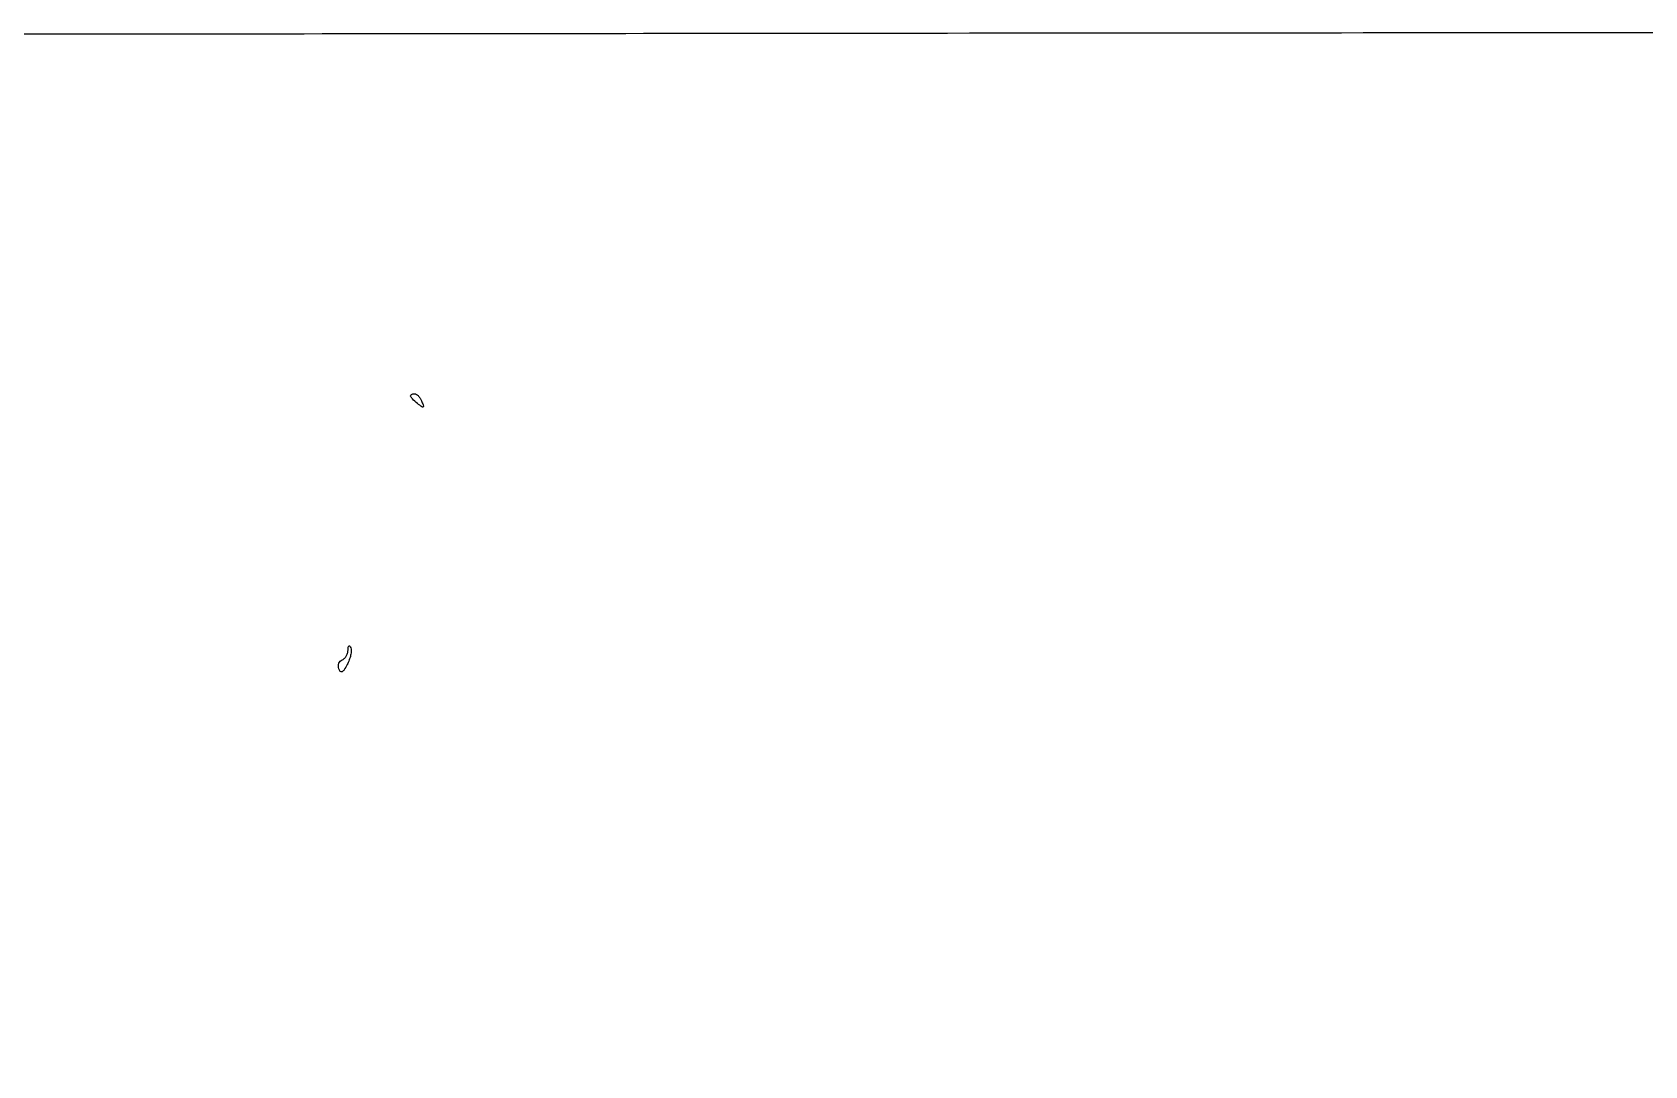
# Model space of a CAD drawing. Extents: x 0 to 4160, y 0 to 3120.
# Drawn here: x 608.6 to 943.2, y 2905.6 to 3120 of the extents above; entities that cross this region are included whole.
import ezdxf

# ---------------------------------------------------------------- set-up
doc = ezdxf.new("R2010")
doc.units = 0

msp = doc.modelspace()

# ---------------------------------------------------------------- linework, layer by layer
for points in [[(4159.499279, 606.274193, 0.000001), (4159.667734, 974.478125, 0.000057)], [(1464, 3119.996847, 0.000069), (1048.172693, 3119.935785, 0.000194), (757.647081, 3119.740147, 0.000002), (520.492565, 3119.487217, 0.4139)], [(1964.75, 0.149832, 0.000016), (2717.930904, 0.232101, 0.000028), (3351.473438, 0.357111)]]:
    msp.add_lwpolyline(points, format="xyb")
for points in [[(689.415903, 3043.358556, -0.012731), (689.735322, 3042.458284, -0.389672), (689.644403, 3042.258808, -0.27071), (689.382614, 3042.292701, -0.008807), (688.522892, 3042.981001, -0.017238), (687.437502, 3043.946872, -0.127361), (687.075, 3044.530548, -0.389178), (687.234992, 3044.870501, -0.097466), (687.893011, 3045, -0.148172), (688.280616, 3044.882557, -0.058677), (688.708728, 3044.517826, -0.05126), (689.108853, 3043.986565, -0.0442)], [(673.897299, 2988.808102, -0.018588), (673.269334, 2987.732812, -0.136421), (672.831371, 2987.337794, -0.349855), (672.480627, 2987.412689, -0.091651), (672.182446, 2987.952663, -0.07795), (672.084869, 2988.534474, -0.090306), (672.179531, 2989.087449, -0.100781), (672.448561, 2989.525708, -0.125049), (672.85, 2989.783333, 0.111968), (673.295785, 2990.053442, 0.065842), (673.685378, 2990.543646, 0.06073), (673.96302, 2991.167487, 0.062604), (674.078947, 2991.833333, -0.024645), (674.137172, 2992.434116, -0.18422), (674.274579, 2992.679624, -0.434061), (674.447545, 2992.658268, -0.06072), (674.643801, 2992.305439, -0.111313), (674.746363, 2991.688023, -0.038317), (674.624953, 2990.78534, -0.035823), (674.333047, 2989.777453, -0.034482)]]:
    msp.add_lwpolyline(points, format="xyb", close=True)

doc.saveas('drawing.dxf')
